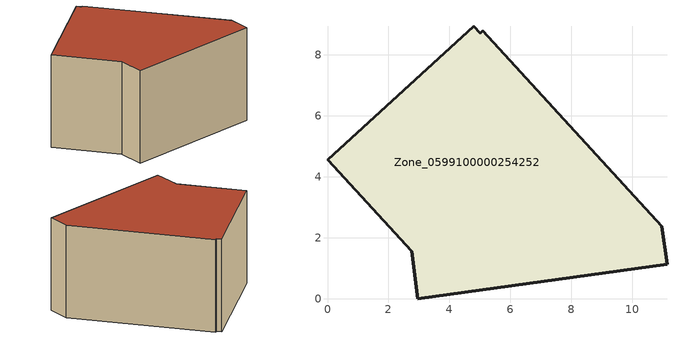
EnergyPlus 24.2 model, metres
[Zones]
Zone_0599100000254252
 floor ground (C_G): 4.8,8.94 5.01,8.72 5.1,8.79 10.98,2.38 11.14,1.13 2.96,0 2.77,1.55 0,4.56 z0
 wall outside (C_F): 2.96,0 11.14,1.13 10.98,2.38 5.1,8.79 5.01,8.72 4.8,8.94 0,4.56 2.77,1.55 2.96,0 z0:5.82
 roof outside (C_R): 5.01,8.72 4.8,8.94 0,4.56 2.77,1.55 2.96,0 11.14,1.13 10.98,2.38 5.1,8.79 z5.82
[BUILDING]
Pand.0599100000254252: North Axis=0; Terrain=City; Loads Convergence Tolerance Value=0.04; Temperature Convergence Tolerance Value=0.4; Solar Distribution=FullExterior; Maximum Number of Warmup Days=25; Minimum Number of Warmup Days=1
[Site:Location]
Rotterdam.The.Hague.AP_ZH_NLD Design_Conditions: Latitude=51.96; Longitude=4.45; Time Zone=1; Elevation=-4.5
[SITE:GROUNDTEMPERATURE:BUILDINGSURFACE]
18, 18, 18, 18, 18, 18, 18, 18, 18, 18, 18, 18
[MATERIAL] Thermal Absorptance=0.9; Solar Absorptance=0.7; Visible Absorptance=0.7
Name | Roughness | Thickness | Conductivity | Density | Specific Heat
G.TI.1975-1991 | MediumSmooth | 0.15 | 0.288461 | 540 | 1210
F.TI.1975-1991 | Rough | 0.3 | 0.230769 | 1920 | 840
R.TI.1975-1991 | MediumRough | 0.2 | 0.153846 | 1500 | 1000
[CONSTRUCTION]
C_G: G.TI.1975-1991
C_F: F.TI.1975-1991
C_R: R.TI.1975-1991
[ZONE]
Zone_0599100000254252: Type=1; Multiplier=1; Ceiling Height=Autocalculate; Volume=Autocalculate; Floor Area=autocalculate; Part of Total Floor Area=Yes
[ZONEINFILTRATION:DESIGNFLOWRATE]
Infil_Zone_0599100000254252: Zone or ZoneList or Space or SpaceList=Zone_0599100000254252; Schedule=AlwaysOn; Design Flow Rate Calculation Method=Flow/Area; Flow Rate per Floor Area=0.003; Constant Term Coefficient=1; Temperature Term Coefficient=0; Velocity Term Coefficient=0; Velocity Squared Term Coefficient=0
[HVACTEMPLATE:ZONE:IDEALLOADSAIRSYSTEM]
Zone_0599100000254252: Maximum Heating Supply Air Temperature=50; Minimum Cooling Supply Air Temperature=13; Maximum Heating Supply Air Humidity Ratio=0.0156; Minimum Cooling Supply Air Humidity Ratio=0.0077; Heating Limit=NoLimit; Cooling Limit=NoLimit; Dehumidification Control Type=ConstantSensibleHeatRatio; Cooling Sensible Heat Ratio=0.7; Dehumidification Setpoint=60; Humidification Control Type=None; Humidification Setpoint=30; Outdoor Air Method=None; Outdoor Air Flow Rate per Person=0.00944; Outdoor Air Flow Rate per Zone Floor Area=0; Outdoor Air Flow Rate per Zone=0; Demand Controlled Ventilation Type=None; Outdoor Air Economizer Type=NoEconomizer; Heat Recovery Type=None; Sensible Heat Recovery Effectiveness=0.7; Latent Heat Recovery Effectiveness=0.65
[ZONECONTROL:THERMOSTAT]
ThermostatControl_Zone_0599100000254252: Zone or ZoneList=Zone_0599100000254252; Control Type Schedule=DualSetpointControlType; Control 1=Thermostat_Zone_0599100000254252; Temperature Difference Between Cutout And Setpoint=0
[THERMOSTATSETPOINT:DUALSETPOINT]
Thermostat_Zone_0599100000254252: Heating Setpoint Temperature Schedule=HeatingSetpoint_Zone_0599100000254252; Cooling Setpoint Temperature Schedule=CoolingSetpoint_Zone_0599100000254252
[SCHEDULE:COMPACT]
HeatingSetpoint_Zone_0599100000254252: Through: 12/31, For: AllDays, Until: 24:00, 21
CoolingSetpoint_Zone_0599100000254252: Through: 12/31, For: AllDays, Until: 24:00, 24
DualSetpointControlType: Through: 12/31, For: AllDays, Until: 24:00, 4
AlwaysOn: Through: 12/31, For: AllDays, Until: 24:00, 1
